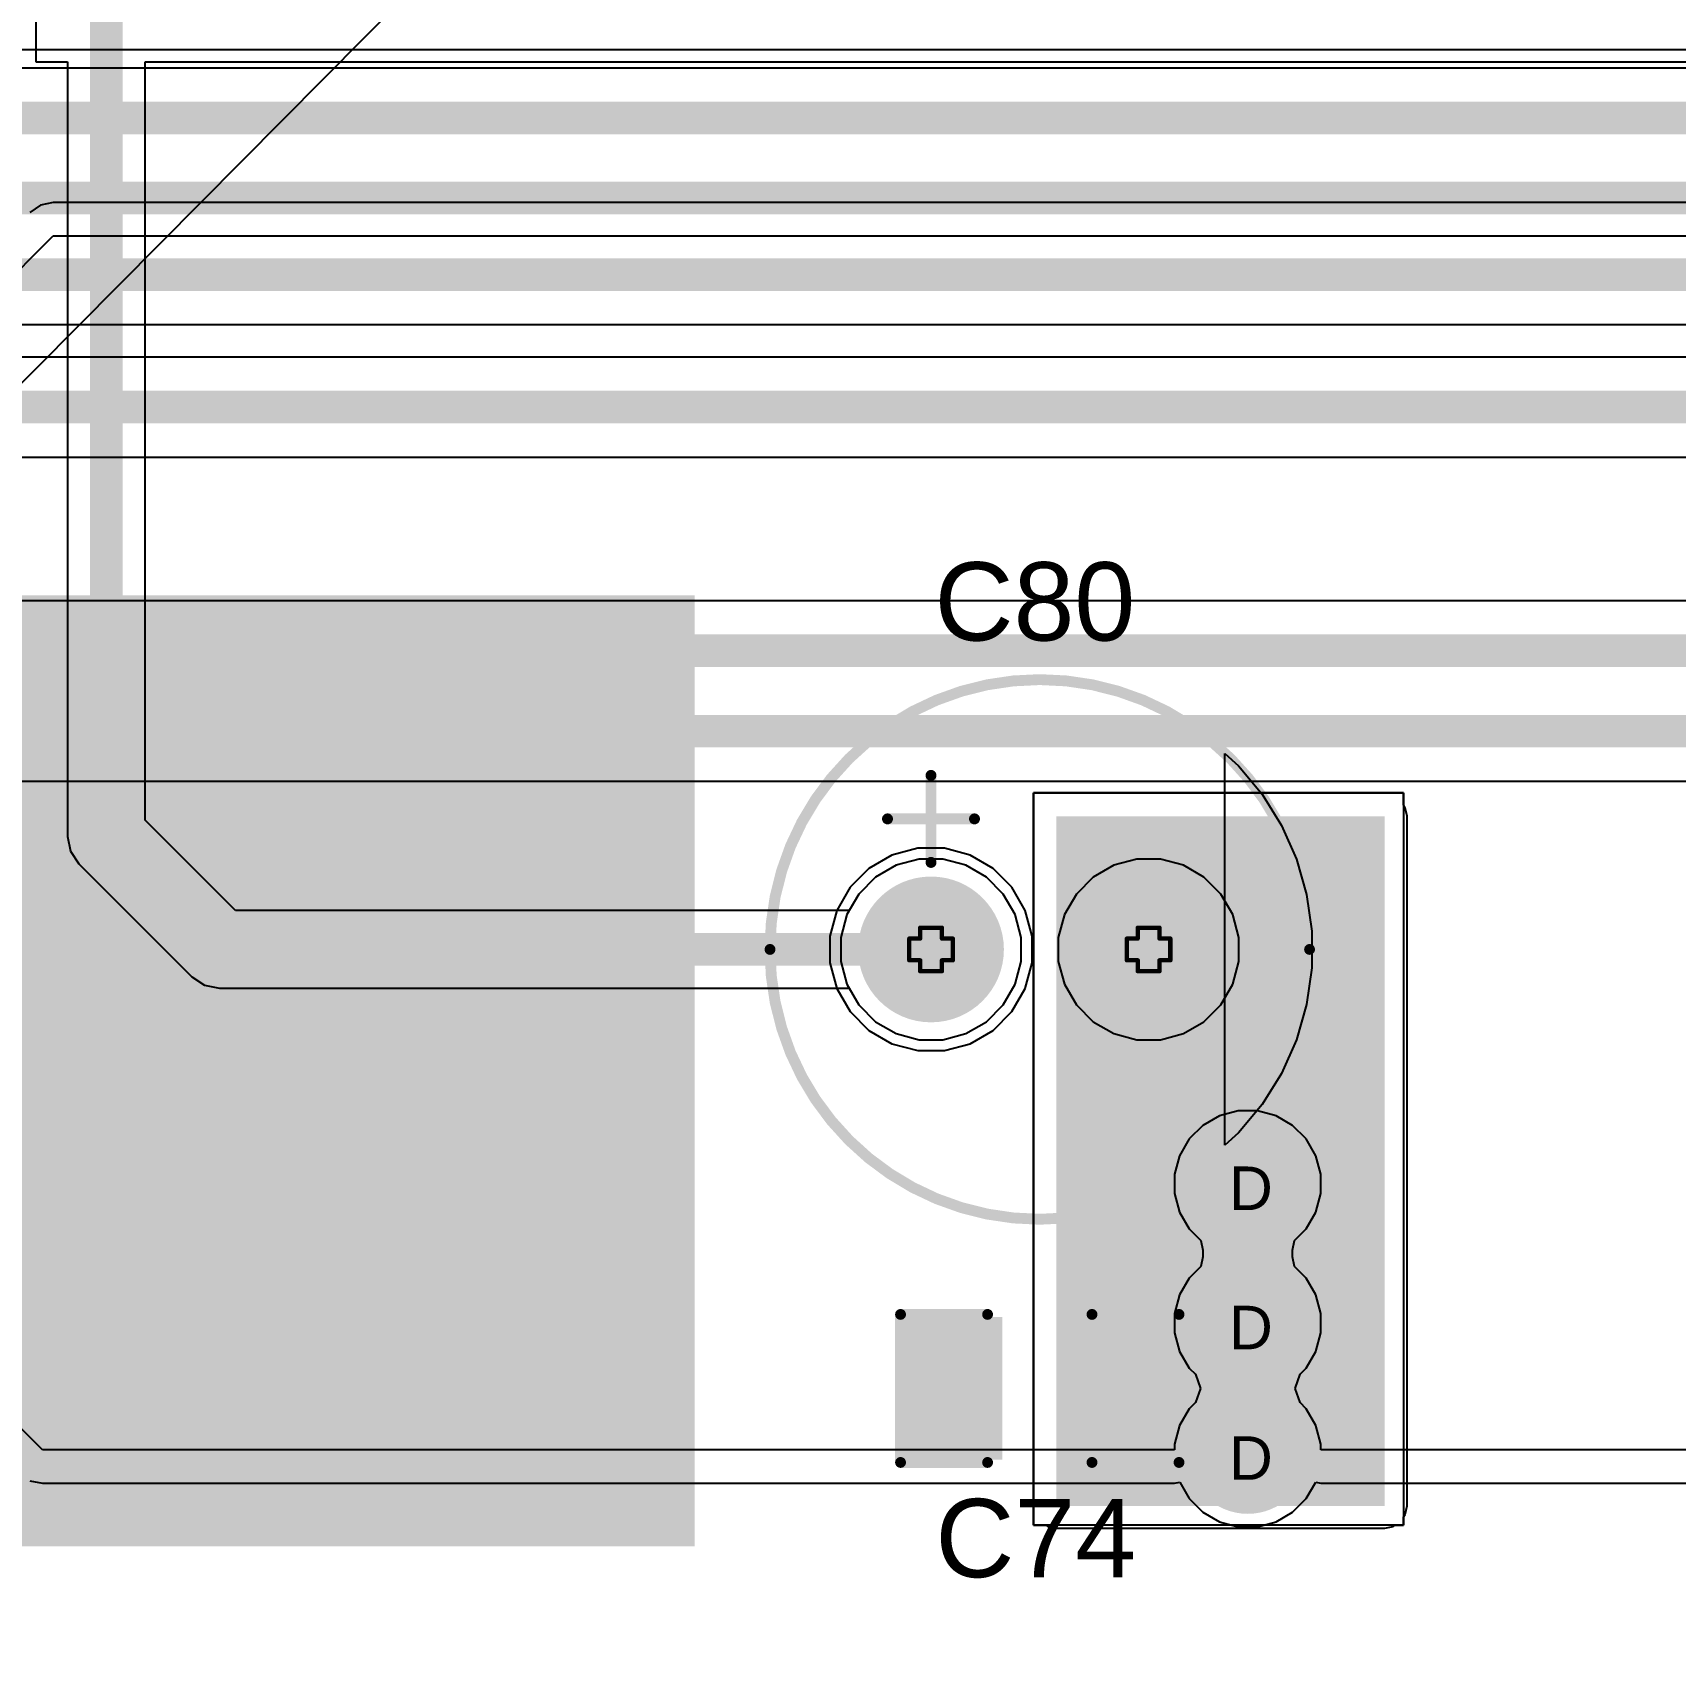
# Model space of a CAD drawing. Header units: inches. Extents: x 0 to 5379, y 0 to 5429.
# Drawn here: x 58.71 to 77.89, y 50.29 to 69.17 of the extents above; entities that cross this region are included whole.
import ezdxf

# ---------------------------------------------------------------- set-up
doc = ezdxf.new("R2010")
doc.units = ezdxf.units.IN
for name, color, linetype in [('Bottom Layer', 5, 'Continuous'), ('Bottom Solder', 6, 'Continuous'), ('Drill Drawing', 1, 'Continuous'), ('GND01', 16, 'Continuous'), ('GND02', 76, 'Continuous'), ('Multi-Layer', 9, 'Continuous'), ('Pad Holes', 156, 'Continuous'), ('PWR', 156, 'Continuous'), ('SIG 01', 90, 'Continuous'), ('Top Layer', 1, 'Continuous'), ('Top Overlay', 2, 'Continuous'), ('Top Paste', 8, 'Continuous'), ('Top Solder', 216, 'Continuous'), ('Via Holes', 16, 'Continuous')]:
    doc.layers.add(name, color=color, linetype=linetype)
doc.styles.add('Arial', font='', dxfattribs={"height": 0.2})
doc.styles.get('Arial').set_extended_font_data('Arial')

# ---------------------------------------------------------------- blocks, each defined once
blk = doc.blocks.new('H2PAK_2_764')
at = {"layer": 'Top Layer'}
for points in [[(-5.5, 0.828), (-5.5, 10.328), (5.5, 10.328), (5.5, 0.828)], [(-3.34, -3.578), (-1.74, -3.578), (-1.74, -7.578), (-3.34, -7.578)], [(1.74, -3.578), (3.34, -3.578), (3.34, -7.578), (1.74, -7.578)]]:
    blk.add_hatch(color=1, dxfattribs=at).paths.add_polyline_path(points)
at = {"layer": 'Top Paste'}
for points in [[(-5.5, 0.828), (-5.5, 10.328), (5.5, 10.328), (5.5, 0.828)], [(-3.34, -3.578), (-1.74, -3.578), (-1.74, -7.578), (-3.34, -7.578)], [(1.74, -3.578), (3.34, -3.578), (3.34, -7.578), (1.74, -7.578)]]:
    blk.add_hatch(color=8, dxfattribs=at).paths.add_polyline_path(points)
at = {"layer": 'Top Solder'}
for points in [[(-5.551, 0.778), (-5.551, 10.379), (5.551, 10.379), (5.551, 0.778)], [(-3.391, -3.528), (-1.689, -3.528), (-1.689, -7.629), (-3.391, -7.629)], [(1.689, -3.528), (3.391, -3.528), (3.391, -7.629), (1.689, -7.629)]]:
    blk.add_hatch(color=216, dxfattribs=at).paths.add_polyline_path(points)
at = {"layer": 'Top Overlay'}
for points in [[(5.2, -1.725, 0.127, 0.127, 0), (5.2, 0.578, 0.127, 0.127, 0)], [(-5.1, -1.725, 0.127, 0.127, 0), (-5.1, 0.478, 0.127, 0.127, 0)], [(5.2, -1.725, 0.127, 0.127, 0), (-5.1, -1.725, 0.127, 0.127, 0)], [(-3.1, -3.225, 0.127, 0.127, 0), (-3.1, -1.725, 0.127, 0.127, 0)], [(-3.07, -1.725, 0.127, 0.127, 0), (-3.1, -1.725, 0.127, 0.127, 0)], [(-1.927, -3.225, 0.127, 0.127, 0), (-1.927, -1.725, 0.127, 0.127, 0)], [(1.9, -3.225, 0.127, 0.127, 0), (1.9, -1.725, 0.127, 0.127, 0)], [(1.959, -1.725, 0.127, 0.127, 0), (1.9, -1.725, 0.127, 0.127, 0)], [(3.178, -3.225, 0.127, 0.127, 0), (3.178, -1.725, 0.127, 0.127, 0)], [(-1.927, -3.225, 0.127, 0.127, 0), (-3.1, -3.225, 0.127, 0.127, 0)], [(3.178, -3.225, 0.127, 0.127, 0), (1.9, -3.225, 0.127, 0.127, 0)], [(-3.556, -5.493, 0.127, 0.127, 0), (-3.683, -5.366, 0.127, 0.127, 0)], [(-3.683, -5.62, 0.127, 0.127, 0), (-3.683, -5.366, 0.127, 0.127, 0)], [(-3.683, -5.62, 0.127, 0.127, 0), (-3.556, -5.493, 0.127, 0.127, 0)]]:
    blk.add_lwpolyline(points, format="xyseb", dxfattribs=at)
for points in [[(5.168, 0.578, 0.0635, 0.0635, 1), (5.232, 0.578, 0.0635, 0.0635, 1)], [(-5.132, 0.478, 0.0635, 0.0635, 1), (-5.068, 0.478, 0.0635, 0.0635, 1)], [(-5.132, -1.725, 0.0635, 0.0635, 1), (-5.068, -1.725, 0.0635, 0.0635, 1)], [(-5.132, -1.725, 0.0635, 0.0635, 1), (-5.068, -1.725, 0.0635, 0.0635, 1)], [(-3.132, -1.725, 0.0635, 0.0635, 1), (-3.068, -1.725, 0.0635, 0.0635, 1)], [(-3.132, -1.725, 0.0635, 0.0635, 1), (-3.068, -1.725, 0.0635, 0.0635, 1)], [(-3.102, -1.725, 0.0635, 0.0635, 1), (-3.039, -1.725, 0.0635, 0.0635, 1)], [(-1.959, -1.725, 0.0635, 0.0635, 1), (-1.896, -1.725, 0.0635, 0.0635, 1)], [(1.868, -1.725, 0.0635, 0.0635, 1), (1.932, -1.725, 0.0635, 0.0635, 1)], [(1.868, -1.725, 0.0635, 0.0635, 1), (1.932, -1.725, 0.0635, 0.0635, 1)], [(1.927, -1.725, 0.0635, 0.0635, 1), (1.99, -1.725, 0.0635, 0.0635, 1)], [(3.146, -1.725, 0.0635, 0.0635, 1), (3.21, -1.725, 0.0635, 0.0635, 1)], [(5.168, -1.725, 0.0635, 0.0635, 1), (5.232, -1.725, 0.0635, 0.0635, 1)], [(5.168, -1.725, 0.0635, 0.0635, 1), (5.232, -1.725, 0.0635, 0.0635, 1)], [(-3.132, -3.225, 0.0635, 0.0635, 1), (-3.068, -3.225, 0.0635, 0.0635, 1)], [(-3.132, -3.225, 0.0635, 0.0635, 1), (-3.068, -3.225, 0.0635, 0.0635, 1)], [(-1.959, -3.225, 0.0635, 0.0635, 1), (-1.896, -3.225, 0.0635, 0.0635, 1)], [(-1.959, -3.225, 0.0635, 0.0635, 1), (-1.896, -3.225, 0.0635, 0.0635, 1)], [(1.868, -3.225, 0.0635, 0.0635, 1), (1.932, -3.225, 0.0635, 0.0635, 1)], [(1.868, -3.225, 0.0635, 0.0635, 1), (1.932, -3.225, 0.0635, 0.0635, 1)], [(3.146, -3.225, 0.0635, 0.0635, 1), (3.21, -3.225, 0.0635, 0.0635, 1)], [(3.146, -3.225, 0.0635, 0.0635, 1), (3.21, -3.225, 0.0635, 0.0635, 1)], [(-3.714, -5.366, 0.0635, 0.0635, 1), (-3.651, -5.366, 0.0635, 0.0635, 1)], [(-3.714, -5.366, 0.0635, 0.0635, 1), (-3.651, -5.366, 0.0635, 0.0635, 1)], [(-3.714, -5.62, 0.0635, 0.0635, 1), (-3.651, -5.62, 0.0635, 0.0635, 1)], [(-3.714, -5.62, 0.0635, 0.0635, 1), (-3.651, -5.62, 0.0635, 0.0635, 1)], [(-3.587, -5.493, 0.0635, 0.0635, 1), (-3.524, -5.493, 0.0635, 0.0635, 1)], [(-3.587, -5.493, 0.0635, 0.0635, 1), (-3.524, -5.493, 0.0635, 0.0635, 1)]]:
    blk.add_lwpolyline(points, format="xyseb", close=True, dxfattribs=at)
blk = doc.blocks.new('SPE1VM221E12OL_1043')
at = {"layer": 'Bottom Layer'}
h = blk.add_hatch(color=5, dxfattribs=at)
edge = h.paths.add_edge_path()
edge.add_arc((-1.27, 0), 0.8, 0, 360)
h = blk.add_hatch(color=5, dxfattribs=at)
edge = h.paths.add_edge_path()
edge.add_arc((1.27, 0), 0.8, 0, 360)
at = {"layer": 'Bottom Solder'}
h = blk.add_hatch(color=6, dxfattribs=at)
edge = h.paths.add_edge_path()
edge.add_arc((-1.27, 0), 0.851, 0, 360)
h = blk.add_hatch(color=6, dxfattribs=at)
edge = h.paths.add_edge_path()
edge.add_arc((1.27, 0), 0.851, 0, 360)
at = {"layer": 'GND01'}
h = blk.add_hatch(color=16, dxfattribs=at)
edge = h.paths.add_edge_path()
edge.add_arc((-1.27, 0), 0.8, 0, 360)
h = blk.add_hatch(color=16, dxfattribs=at)
edge = h.paths.add_edge_path()
edge.add_arc((1.27, 0), 0.8, 0, 360)
at = {"layer": 'GND02'}
h = blk.add_hatch(color=76, dxfattribs=at)
edge = h.paths.add_edge_path()
edge.add_arc((-1.27, 0), 0.8, 0, 360)
h = blk.add_hatch(color=76, dxfattribs=at)
edge = h.paths.add_edge_path()
edge.add_arc((1.27, 0), 0.8, 0, 360)
at = {"layer": 'Multi-Layer'}
h = blk.add_hatch(color=9, dxfattribs=at)
edge = h.paths.add_edge_path()
edge.add_arc((-1.27, 0), 0.8, 0, 360)
h = blk.add_hatch(color=9, dxfattribs=at)
edge = h.paths.add_edge_path()
edge.add_arc((1.27, 0), 0.8, 0, 360)
at = {"layer": 'Pad Holes'}
h = blk.add_hatch(color=7, dxfattribs=at)
edge = h.paths.add_edge_path()
edge.add_arc((-1.27, 0), 0.5, 0, 360)
h = blk.add_hatch(color=7, dxfattribs=at)
edge = h.paths.add_edge_path()
edge.add_arc((1.27, 0), 0.5, 0, 360)
at = {"layer": 'PWR'}
h = blk.add_hatch(color=156, dxfattribs=at)
edge = h.paths.add_edge_path()
edge.add_arc((-1.27, 0), 0.8, 0, 360)
h = blk.add_hatch(color=156, dxfattribs=at)
edge = h.paths.add_edge_path()
edge.add_arc((1.27, 0), 0.8, 0, 360)
at = {"layer": 'SIG 01'}
h = blk.add_hatch(color=90, dxfattribs=at)
edge = h.paths.add_edge_path()
edge.add_arc((-1.27, 0), 0.8, 0, 360)
h = blk.add_hatch(color=90, dxfattribs=at)
edge = h.paths.add_edge_path()
edge.add_arc((1.27, 0), 0.8, 0, 360)
at = {"layer": 'Top Layer'}
h = blk.add_hatch(color=1, dxfattribs=at)
edge = h.paths.add_edge_path()
edge.add_arc((-1.27, 0), 0.8, 0, 360)
h = blk.add_hatch(color=1, dxfattribs=at)
edge = h.paths.add_edge_path()
edge.add_arc((1.27, 0), 0.8, 0, 360)
at = {"layer": 'Top Solder'}
h = blk.add_hatch(color=216, dxfattribs=at)
edge = h.paths.add_edge_path()
edge.add_arc((-1.27, 0), 0.851, 0, 360)
h = blk.add_hatch(color=216, dxfattribs=at)
edge = h.paths.add_edge_path()
edge.add_arc((1.27, 0), 0.851, 0, 360)
at = {"layer": 'Top Overlay'}
for p, q in [((2.159, -2.286), (2.159, 2.286)), ((2.159, 2.286), (2.319, 2.142)), ((2.319, 2.142), (2.595, 1.812)), ((2.595, 1.812), (2.822, 1.447)), ((2.822, 1.447), (2.997, 1.054)), ((2.997, 1.054), (3.115, 0.641)), ((3.115, 0.641), (3.175, 0.215)), ((3.175, 0.215), (3.175, -0.215)), ((3.175, -0.215), (3.115, -0.641)), ((3.115, -0.641), (2.997, -1.054)), ((2.997, -1.054), (2.822, -1.447)), ((2.822, -1.447), (2.595, -1.812)), ((2.595, -1.812), (2.319, -2.142)), ((2.319, -2.142), (2.159, -2.286)), ((2.159, -2.286), (2.159, -2.286))]:
    blk.add_line(p, q, dxfattribs=at)
for points in [[(3.15, 0, 0.127, 0.127, 1), (-3.15, 0, 0.127, 0.127, 1)], [(-1.302, 2.032, 0.0635, 0.0635, 1), (-1.238, 2.032, 0.0635, 0.0635, 1)], [(-1.81, 1.524, 0.0635, 0.0635, 1), (-1.746, 1.524, 0.0635, 0.0635, 1)], [(-0.794, 1.524, 0.0635, 0.0635, 1), (-0.73, 1.524, 0.0635, 0.0635, 1)], [(-1.302, 1.016, 0.0635, 0.0635, 1), (-1.238, 1.016, 0.0635, 0.0635, 1)], [(-3.181, 0, 0.0635, 0.0635, 1), (-3.118, 0, 0.0635, 0.0635, 1)], [(3.118, 0, 0.0635, 0.0635, 1), (3.181, 0, 0.0635, 0.0635, 1)]]:
    blk.add_lwpolyline(points, format="xyseb", close=True, dxfattribs=at)
for points in [[(-1.27, 1.016, 0.127, 0.127, 0), (-1.27, 2.032, 0.127, 0.127, 0)], [(-1.778, 1.524, 0.127, 0.127, 0), (-0.762, 1.524, 0.127, 0.127, 0)]]:
    blk.add_lwpolyline(points, format="xyseb", dxfattribs=at)
blk = doc.blocks.new('C___0805_1045')
at = {"layer": 'Top Layer'}
for points in [[(-1.524, 0.762), (-0.508, 0.762), (-0.508, -0.762), (-1.524, -0.762)], [(0.508, 0.762), (1.524, 0.762), (1.524, -0.762), (0.508, -0.762)]]:
    blk.add_hatch(color=1, dxfattribs=at).paths.add_polyline_path(points)
at = {"layer": 'Top Paste'}
for points in [[(-1.524, 0.762), (-0.508, 0.762), (-0.508, -0.762), (-1.524, -0.762)], [(0.508, 0.762), (1.524, 0.762), (1.524, -0.762), (0.508, -0.762)]]:
    blk.add_hatch(color=8, dxfattribs=at).paths.add_polyline_path(points)
at = {"layer": 'Top Solder'}
for points in [[(-1.594, 0.832), (-0.438, 0.832), (-0.438, -0.832), (-1.594, -0.832)], [(0.438, 0.832), (1.594, 0.832), (1.594, -0.832), (0.438, -0.832)]]:
    blk.add_hatch(color=216, dxfattribs=at).paths.add_polyline_path(points)
at = {"layer": 'Top Overlay'}
for points in [[(-1.626, 0.864, 0.127, 0.127, 0), (-1.626, -0.864, 0.127, 0.127, 0)], [(-0.61, 0.864, 0.127, 0.127, 0), (-1.626, 0.864, 0.127, 0.127, 0)], [(1.626, 0.864, 0.127, 0.127, 0), (0.61, 0.864, 0.127, 0.127, 0)], [(1.626, 0.864, 0.127, 0.127, 0), (1.626, -0.864, 0.127, 0.127, 0)], [(-0.61, -0.864, 0.127, 0.127, 0), (-1.626, -0.864, 0.127, 0.127, 0)], [(1.626, -0.864, 0.127, 0.127, 0), (0.61, -0.864, 0.127, 0.127, 0)]]:
    blk.add_lwpolyline(points, format="xyseb", dxfattribs=at)
for points in [[(-1.657, 0.864, 0.0635, 0.0635, 1), (-1.594, 0.864, 0.0635, 0.0635, 1)], [(-1.657, 0.864, 0.0635, 0.0635, 1), (-1.594, 0.864, 0.0635, 0.0635, 1)], [(-0.641, 0.864, 0.0635, 0.0635, 1), (-0.578, 0.864, 0.0635, 0.0635, 1)], [(0.578, 0.864, 0.0635, 0.0635, 1), (0.641, 0.864, 0.0635, 0.0635, 1)], [(1.594, 0.864, 0.0635, 0.0635, 1), (1.657, 0.864, 0.0635, 0.0635, 1)], [(1.594, 0.864, 0.0635, 0.0635, 1), (1.657, 0.864, 0.0635, 0.0635, 1)], [(-1.657, -0.864, 0.0635, 0.0635, 1), (-1.594, -0.864, 0.0635, 0.0635, 1)], [(-1.657, -0.864, 0.0635, 0.0635, 1), (-1.594, -0.864, 0.0635, 0.0635, 1)], [(-0.641, -0.864, 0.0635, 0.0635, 1), (-0.578, -0.864, 0.0635, 0.0635, 1)], [(0.578, -0.864, 0.0635, 0.0635, 1), (0.641, -0.864, 0.0635, 0.0635, 1)], [(1.594, -0.864, 0.0635, 0.0635, 1), (1.657, -0.864, 0.0635, 0.0635, 1)], [(1.594, -0.864, 0.0635, 0.0635, 1), (1.657, -0.864, 0.0635, 0.0635, 1)]]:
    blk.add_lwpolyline(points, format="xyseb", close=True, dxfattribs=at)

msp = doc.modelspace()

# ---------------------------------------------------------------- hatches: boundary and pattern name
at = {"layer": 'Bottom Layer'}
h = msp.add_hatch(color=5, dxfattribs=at)
edge = h.paths.add_edge_path()
edge.add_arc((72.898, 55.735), 0.6, 0, 360)
h = msp.add_hatch(color=5, dxfattribs=at)
edge = h.paths.add_edge_path()
edge.add_arc((72.898, 54.109), 0.6, 0, 360)
h = msp.add_hatch(color=5, dxfattribs=at)
edge = h.paths.add_edge_path()
edge.add_arc((72.898, 52.585), 0.6, 0, 360)
at = {"layer": 'Bottom Solder'}
h = msp.add_hatch(color=6, dxfattribs=at)
edge = h.paths.add_edge_path()
edge.add_arc((72.898, 55.735), 0.702, 0, 360)
h = msp.add_hatch(color=6, dxfattribs=at)
edge = h.paths.add_edge_path()
edge.add_arc((72.898, 54.109), 0.702, 0, 360)
h = msp.add_hatch(color=6, dxfattribs=at)
edge = h.paths.add_edge_path()
edge.add_arc((72.898, 52.585), 0.702, 0, 360)
at = {"layer": 'GND01'}
h = msp.add_hatch(color=16, dxfattribs=at)
edge = h.paths.add_edge_path()
edge.add_arc((72.898, 55.735), 0.6, 0, 360)
h = msp.add_hatch(color=16, dxfattribs=at)
edge = h.paths.add_edge_path()
edge.add_arc((72.898, 54.109), 0.6, 0, 360)
h = msp.add_hatch(color=16, dxfattribs=at)
edge = h.paths.add_edge_path()
edge.add_arc((72.898, 52.585), 0.6, 0, 360)
at = {"layer": 'GND02'}
h = msp.add_hatch(color=76, dxfattribs=at)
edge = h.paths.add_edge_path()
edge.add_arc((72.898, 55.735), 0.6, 0, 360)
h = msp.add_hatch(color=76, dxfattribs=at)
edge = h.paths.add_edge_path()
edge.add_arc((72.898, 54.109), 0.6, 0, 360)
h = msp.add_hatch(color=76, dxfattribs=at)
edge = h.paths.add_edge_path()
edge.add_arc((72.898, 52.585), 0.6, 0, 360)
at = {"layer": 'PWR'}
h = msp.add_hatch(color=156, dxfattribs=at)
edge = h.paths.add_edge_path()
edge.add_arc((72.898, 55.735), 0.6, 0, 360)
h = msp.add_hatch(color=156, dxfattribs=at)
edge = h.paths.add_edge_path()
edge.add_arc((72.898, 54.109), 0.6, 0, 360)
h = msp.add_hatch(color=156, dxfattribs=at)
edge = h.paths.add_edge_path()
edge.add_arc((72.898, 52.585), 0.6, 0, 360)
at = {"layer": 'SIG 01'}
h = msp.add_hatch(color=90, dxfattribs=at)
edge = h.paths.add_edge_path()
edge.add_arc((72.898, 55.735), 0.6, 0, 360)
h = msp.add_hatch(color=90, dxfattribs=at)
edge = h.paths.add_edge_path()
edge.add_arc((72.898, 54.109), 0.6, 0, 360)
h = msp.add_hatch(color=90, dxfattribs=at)
edge = h.paths.add_edge_path()
edge.add_arc((72.898, 52.585), 0.6, 0, 360)
at = {"layer": 'Top Layer'}
msp.add_hatch(color=1, dxfattribs=at).paths.add_polyline_path([(70.663, 51.976), (74.498, 51.976), (74.498, 60.027), (70.663, 60.027)])
h = msp.add_hatch(color=1, dxfattribs=at)
edge = h.paths.add_edge_path()
edge.add_arc((72.898, 55.735), 0.6, 0, 360)
h = msp.add_hatch(color=1, dxfattribs=at)
edge = h.paths.add_edge_path()
edge.add_arc((72.898, 54.109), 0.6, 0, 360)
h = msp.add_hatch(color=1, dxfattribs=at)
edge = h.paths.add_edge_path()
edge.add_arc((72.898, 52.585), 0.6, 0, 360)
at = {"layer": 'Top Solder'}
h = msp.add_hatch(color=216, dxfattribs=at)
edge = h.paths.add_edge_path()
edge.add_arc((72.898, 55.735), 0.702, 0, 360)
h = msp.add_hatch(color=216, dxfattribs=at)
edge = h.paths.add_edge_path()
edge.add_arc((72.898, 54.109), 0.702, 0, 360)
h = msp.add_hatch(color=216, dxfattribs=at)
edge = h.paths.add_edge_path()
edge.add_arc((72.898, 52.585), 0.702, 0, 360)
at = {"layer": 'Via Holes'}
h = msp.add_hatch(color=7, dxfattribs=at)
edge = h.paths.add_edge_path()
edge.add_arc((72.898, 55.735), 0.35, 0, 360)
h = msp.add_hatch(color=7, dxfattribs=at)
edge = h.paths.add_edge_path()
edge.add_arc((72.898, 54.109), 0.35, 0, 360)
h = msp.add_hatch(color=7, dxfattribs=at)
edge = h.paths.add_edge_path()
edge.add_arc((72.898, 52.585), 0.35, 0, 360)

# ---------------------------------------------------------------- linework, layer by layer
at = {"layer": 'Bottom Layer'}
for p, q in [((68.793, 59.454), (68.553, 59.315)), ((69.061, 59.526), (68.793, 59.454)), ((69.339, 59.526), (69.061, 59.526)), ((69.607, 59.454), (69.339, 59.526)), ((69.847, 59.315), (69.607, 59.454)), ((68.553, 59.315), (68.357, 59.119)), ((70.044, 59.119), (69.847, 59.315)), ((68.357, 59.119), (68.218, 58.878)), ((70.182, 58.878), (70.044, 59.119)), ((68.218, 58.878), (68.146, 58.61)), ((70.254, 58.61), (70.182, 58.878)), ((68.146, 58.61), (68.146, 58.333)), ((70.254, 58.333), (70.254, 58.61)), ((68.146, 58.333), (68.218, 58.065)), ((70.182, 58.065), (70.254, 58.333)), ((68.218, 58.065), (68.357, 57.824)), ((70.044, 57.824), (70.182, 58.065)), ((68.357, 57.824), (68.553, 57.628)), ((69.847, 57.628), (70.044, 57.824)), ((68.553, 57.628), (68.793, 57.489)), ((69.607, 57.489), (69.847, 57.628)), ((68.793, 57.489), (69.061, 57.418)), ((69.061, 57.418), (69.339, 57.418)), ((69.339, 57.418), (69.607, 57.489))]:
    msp.add_line(p, q, dxfattribs=at)
at = {"layer": 'Bottom Solder'}
msp.add_line((6.245, 12.319), (5379.208, 5429.208), dxfattribs=at)
at = {"layer": 'Drill Drawing'}
for points in [[(69.073, 58.599, 0.0508, 0.0508, 0), (69.073, 58.726, 0.0508, 0.0508, 0)], [(69.073, 58.726, 0.0508, 0.0508, 0), (69.327, 58.726, 0.0508, 0.0508, 0)], [(69.327, 58.599, 0.0508, 0.0508, 0), (69.327, 58.726, 0.0508, 0.0508, 0)], [(71.613, 58.599, 0.0508, 0.0508, 0), (71.613, 58.726, 0.0508, 0.0508, 0)], [(71.613, 58.726, 0.0508, 0.0508, 0), (71.867, 58.726, 0.0508, 0.0508, 0)], [(71.867, 58.599, 0.0508, 0.0508, 0), (71.867, 58.726, 0.0508, 0.0508, 0)], [(68.946, 58.345, 0.0508, 0.0508, 0), (68.946, 58.599, 0.0508, 0.0508, 0)], [(68.946, 58.599, 0.0508, 0.0508, 0), (69.073, 58.599, 0.0508, 0.0508, 0)], [(69.327, 58.599, 0.0508, 0.0508, 0), (69.454, 58.599, 0.0508, 0.0508, 0)], [(69.454, 58.345, 0.0508, 0.0508, 0), (69.454, 58.599, 0.0508, 0.0508, 0)], [(71.486, 58.345, 0.0508, 0.0508, 0), (71.486, 58.599, 0.0508, 0.0508, 0)], [(71.486, 58.599, 0.0508, 0.0508, 0), (71.613, 58.599, 0.0508, 0.0508, 0)], [(71.867, 58.599, 0.0508, 0.0508, 0), (71.994, 58.599, 0.0508, 0.0508, 0)], [(71.994, 58.345, 0.0508, 0.0508, 0), (71.994, 58.599, 0.0508, 0.0508, 0)], [(68.946, 58.345, 0.0508, 0.0508, 0), (69.073, 58.345, 0.0508, 0.0508, 0)], [(69.073, 58.218, 0.0508, 0.0508, 0), (69.073, 58.345, 0.0508, 0.0508, 0)], [(69.327, 58.345, 0.0508, 0.0508, 0), (69.454, 58.345, 0.0508, 0.0508, 0)], [(69.327, 58.218, 0.0508, 0.0508, 0), (69.327, 58.345, 0.0508, 0.0508, 0)], [(71.486, 58.345, 0.0508, 0.0508, 0), (71.613, 58.345, 0.0508, 0.0508, 0)], [(71.613, 58.218, 0.0508, 0.0508, 0), (71.613, 58.345, 0.0508, 0.0508, 0)], [(71.867, 58.345, 0.0508, 0.0508, 0), (71.994, 58.345, 0.0508, 0.0508, 0)], [(71.867, 58.218, 0.0508, 0.0508, 0), (71.867, 58.345, 0.0508, 0.0508, 0)], [(69.073, 58.218, 0.0508, 0.0508, 0), (69.327, 58.218, 0.0508, 0.0508, 0)], [(71.613, 58.218, 0.0508, 0.0508, 0), (71.867, 58.218, 0.0508, 0.0508, 0)]]:
    msp.add_lwpolyline(points, format="xyseb", dxfattribs=at)
for points in [[(69.061, 58.726, 0.0254, 0.0254, 1), (69.086, 58.726, 0.0254, 0.0254, 1)], [(69.061, 58.726, 0.0254, 0.0254, 1), (69.086, 58.726, 0.0254, 0.0254, 1)], [(69.315, 58.726, 0.0254, 0.0254, 1), (69.34, 58.726, 0.0254, 0.0254, 1)], [(69.315, 58.726, 0.0254, 0.0254, 1), (69.34, 58.726, 0.0254, 0.0254, 1)], [(71.601, 58.726, 0.0254, 0.0254, 1), (71.626, 58.726, 0.0254, 0.0254, 1)], [(71.601, 58.726, 0.0254, 0.0254, 1), (71.626, 58.726, 0.0254, 0.0254, 1)], [(71.855, 58.726, 0.0254, 0.0254, 1), (71.88, 58.726, 0.0254, 0.0254, 1)], [(71.855, 58.726, 0.0254, 0.0254, 1), (71.88, 58.726, 0.0254, 0.0254, 1)], [(68.934, 58.599, 0.0254, 0.0254, 1), (68.959, 58.599, 0.0254, 0.0254, 1)], [(68.934, 58.599, 0.0254, 0.0254, 1), (68.959, 58.599, 0.0254, 0.0254, 1)], [(69.061, 58.599, 0.0254, 0.0254, 1), (69.086, 58.599, 0.0254, 0.0254, 1)], [(69.061, 58.599, 0.0254, 0.0254, 1), (69.086, 58.599, 0.0254, 0.0254, 1)], [(69.315, 58.599, 0.0254, 0.0254, 1), (69.34, 58.599, 0.0254, 0.0254, 1)], [(69.315, 58.599, 0.0254, 0.0254, 1), (69.34, 58.599, 0.0254, 0.0254, 1)], [(69.442, 58.599, 0.0254, 0.0254, 1), (69.467, 58.599, 0.0254, 0.0254, 1)], [(69.442, 58.599, 0.0254, 0.0254, 1), (69.467, 58.599, 0.0254, 0.0254, 1)], [(71.474, 58.599, 0.0254, 0.0254, 1), (71.499, 58.599, 0.0254, 0.0254, 1)], [(71.474, 58.599, 0.0254, 0.0254, 1), (71.499, 58.599, 0.0254, 0.0254, 1)], [(71.601, 58.599, 0.0254, 0.0254, 1), (71.626, 58.599, 0.0254, 0.0254, 1)], [(71.601, 58.599, 0.0254, 0.0254, 1), (71.626, 58.599, 0.0254, 0.0254, 1)], [(71.855, 58.599, 0.0254, 0.0254, 1), (71.88, 58.599, 0.0254, 0.0254, 1)], [(71.855, 58.599, 0.0254, 0.0254, 1), (71.88, 58.599, 0.0254, 0.0254, 1)], [(71.982, 58.599, 0.0254, 0.0254, 1), (72.007, 58.599, 0.0254, 0.0254, 1)], [(71.982, 58.599, 0.0254, 0.0254, 1), (72.007, 58.599, 0.0254, 0.0254, 1)], [(68.934, 58.345, 0.0254, 0.0254, 1), (68.959, 58.345, 0.0254, 0.0254, 1)], [(68.934, 58.345, 0.0254, 0.0254, 1), (68.959, 58.345, 0.0254, 0.0254, 1)], [(69.061, 58.345, 0.0254, 0.0254, 1), (69.086, 58.345, 0.0254, 0.0254, 1)], [(69.061, 58.345, 0.0254, 0.0254, 1), (69.086, 58.345, 0.0254, 0.0254, 1)], [(69.315, 58.345, 0.0254, 0.0254, 1), (69.34, 58.345, 0.0254, 0.0254, 1)], [(69.315, 58.345, 0.0254, 0.0254, 1), (69.34, 58.345, 0.0254, 0.0254, 1)], [(69.442, 58.345, 0.0254, 0.0254, 1), (69.467, 58.345, 0.0254, 0.0254, 1)], [(69.442, 58.345, 0.0254, 0.0254, 1), (69.467, 58.345, 0.0254, 0.0254, 1)], [(71.474, 58.345, 0.0254, 0.0254, 1), (71.499, 58.345, 0.0254, 0.0254, 1)], [(71.474, 58.345, 0.0254, 0.0254, 1), (71.499, 58.345, 0.0254, 0.0254, 1)], [(71.601, 58.345, 0.0254, 0.0254, 1), (71.626, 58.345, 0.0254, 0.0254, 1)], [(71.601, 58.345, 0.0254, 0.0254, 1), (71.626, 58.345, 0.0254, 0.0254, 1)], [(71.855, 58.345, 0.0254, 0.0254, 1), (71.88, 58.345, 0.0254, 0.0254, 1)], [(71.855, 58.345, 0.0254, 0.0254, 1), (71.88, 58.345, 0.0254, 0.0254, 1)], [(71.982, 58.345, 0.0254, 0.0254, 1), (72.007, 58.345, 0.0254, 0.0254, 1)], [(71.982, 58.345, 0.0254, 0.0254, 1), (72.007, 58.345, 0.0254, 0.0254, 1)], [(69.061, 58.218, 0.0254, 0.0254, 1), (69.086, 58.218, 0.0254, 0.0254, 1)], [(69.061, 58.218, 0.0254, 0.0254, 1), (69.086, 58.218, 0.0254, 0.0254, 1)], [(69.315, 58.218, 0.0254, 0.0254, 1), (69.34, 58.218, 0.0254, 0.0254, 1)], [(69.315, 58.218, 0.0254, 0.0254, 1), (69.34, 58.218, 0.0254, 0.0254, 1)], [(71.601, 58.218, 0.0254, 0.0254, 1), (71.626, 58.218, 0.0254, 0.0254, 1)], [(71.601, 58.218, 0.0254, 0.0254, 1), (71.626, 58.218, 0.0254, 0.0254, 1)], [(71.855, 58.218, 0.0254, 0.0254, 1), (71.88, 58.218, 0.0254, 0.0254, 1)], [(71.855, 58.218, 0.0254, 0.0254, 1), (71.88, 58.218, 0.0254, 0.0254, 1)]]:
    msp.add_lwpolyline(points, format="xyseb", close=True, dxfattribs=at)
at = {"layer": 'GND01'}
for p, q in [((68.793, 59.454), (68.553, 59.315)), ((69.061, 59.526), (68.793, 59.454)), ((69.339, 59.526), (69.061, 59.526)), ((69.607, 59.454), (69.339, 59.526)), ((69.847, 59.315), (69.607, 59.454)), ((68.553, 59.315), (68.357, 59.119)), ((70.044, 59.119), (69.847, 59.315)), ((68.357, 59.119), (68.218, 58.878)), ((70.182, 58.878), (70.044, 59.119)), ((68.218, 58.878), (68.146, 58.61)), ((70.254, 58.61), (70.182, 58.878)), ((68.146, 58.61), (68.146, 58.333)), ((70.254, 58.333), (70.254, 58.61)), ((68.146, 58.333), (68.218, 58.065)), ((70.182, 58.065), (70.254, 58.333)), ((68.218, 58.065), (68.357, 57.824)), ((70.044, 57.824), (70.182, 58.065)), ((68.357, 57.824), (68.553, 57.628)), ((69.847, 57.628), (70.044, 57.824)), ((68.553, 57.628), (68.793, 57.489)), ((69.607, 57.489), (69.847, 57.628)), ((68.793, 57.489), (69.061, 57.418)), ((69.061, 57.418), (69.339, 57.418)), ((69.339, 57.418), (69.607, 57.489))]:
    msp.add_line(p, q, dxfattribs=at)
at = {"layer": 'GND02'}
for p, q in [((68.793, 59.454), (68.553, 59.315)), ((69.061, 59.526), (68.793, 59.454)), ((69.339, 59.526), (69.061, 59.526)), ((69.607, 59.454), (69.339, 59.526)), ((69.847, 59.315), (69.607, 59.454)), ((68.553, 59.315), (68.357, 59.119)), ((70.044, 59.119), (69.847, 59.315)), ((68.357, 59.119), (68.218, 58.878)), ((70.182, 58.878), (70.044, 59.119)), ((68.218, 58.878), (68.146, 58.61)), ((70.254, 58.61), (70.182, 58.878)), ((68.146, 58.61), (68.146, 58.333)), ((70.254, 58.333), (70.254, 58.61)), ((68.146, 58.333), (68.218, 58.065)), ((70.182, 58.065), (70.254, 58.333)), ((68.218, 58.065), (68.357, 57.824)), ((70.044, 57.824), (70.182, 58.065)), ((68.357, 57.824), (68.553, 57.628)), ((69.847, 57.628), (70.044, 57.824)), ((68.553, 57.628), (68.793, 57.489)), ((69.607, 57.489), (69.847, 57.628)), ((68.793, 57.489), (69.061, 57.418)), ((69.061, 57.418), (69.339, 57.418)), ((69.339, 57.418), (69.607, 57.489))]:
    msp.add_line(p, q, dxfattribs=at)
at = {"layer": 'PWR'}
for p, q in [((58.75, 74.421), (58.75, 68.834)), ((58.75, 68.834), (59.118, 68.834)), ((59.118, 68.834), (59.118, 59.792)), ((60.025, 59.98), (60.025, 68.834)), ((60.025, 68.834), (124.689, 68.834)), ((61.08, 58.925), (60.025, 59.98)), ((59.118, 59.792), (59.153, 59.619)), ((59.153, 59.619), (59.251, 59.471)), ((59.251, 59.471), (60.572, 58.151)), ((68.793, 59.454), (68.553, 59.315)), ((69.061, 59.526), (68.793, 59.454)), ((69.339, 59.526), (69.061, 59.526)), ((69.607, 59.454), (69.339, 59.526)), ((69.847, 59.315), (69.607, 59.454)), ((71.333, 59.454), (71.093, 59.315)), ((71.601, 59.526), (71.333, 59.454)), ((71.879, 59.526), (71.601, 59.526)), ((72.147, 59.454), (71.879, 59.526)), ((72.387, 59.315), (72.147, 59.454)), ((68.553, 59.315), (68.357, 59.119)), ((70.044, 59.119), (69.847, 59.315)), ((71.093, 59.315), (70.897, 59.119)), ((72.584, 59.119), (72.387, 59.315)), ((68.357, 59.119), (68.245, 58.925)), ((70.182, 58.878), (70.044, 59.119)), ((70.897, 59.119), (70.758, 58.878)), ((72.722, 58.878), (72.584, 59.119)), ((68.245, 58.925), (61.08, 58.925)), ((70.254, 58.61), (70.182, 58.878)), ((70.758, 58.878), (70.686, 58.61)), ((72.794, 58.61), (72.722, 58.878)), ((70.254, 58.333), (70.254, 58.61)), ((70.686, 58.61), (70.686, 58.333)), ((72.794, 58.333), (72.794, 58.61)), ((70.182, 58.065), (70.254, 58.333)), ((70.686, 58.333), (70.758, 58.065)), ((72.722, 58.065), (72.794, 58.333)), ((60.572, 58.151), (60.572, 58.151)), ((60.572, 58.151), (60.719, 58.053)), ((60.719, 58.053), (60.892, 58.018)), ((60.892, 58.018), (68.245, 58.018)), ((68.245, 58.018), (68.357, 57.824)), ((70.044, 57.824), (70.182, 58.065)), ((70.758, 58.065), (70.897, 57.824)), ((72.584, 57.824), (72.722, 58.065)), ((68.357, 57.824), (68.553, 57.628)), ((69.847, 57.628), (70.044, 57.824)), ((70.897, 57.824), (71.093, 57.628)), ((72.387, 57.628), (72.584, 57.824)), ((68.553, 57.628), (68.793, 57.489)), ((69.607, 57.489), (69.847, 57.628)), ((71.093, 57.628), (71.333, 57.489)), ((72.147, 57.489), (72.387, 57.628)), ((68.793, 57.489), (69.061, 57.418)), ((69.061, 57.418), (69.339, 57.418)), ((69.339, 57.418), (69.607, 57.489)), ((71.333, 57.489), (71.601, 57.418)), ((71.601, 57.418), (71.879, 57.418)), ((71.879, 57.418), (72.147, 57.489)), ((58.826, 52.629), (54.598, 56.857)), ((72.786, 56.589), (72.568, 56.531)), ((73.01, 56.589), (72.786, 56.589)), ((73.228, 56.531), (73.01, 56.589)), ((72.374, 56.418), (72.215, 56.259)), ((72.568, 56.531), (72.374, 56.418)), ((73.422, 56.418), (73.228, 56.531)), ((73.581, 56.259), (73.422, 56.418)), ((72.215, 56.259), (72.102, 56.064)), ((73.694, 56.064), (73.581, 56.259)), ((72.102, 56.064), (72.044, 55.847)), ((73.752, 55.847), (73.694, 56.064)), ((72.044, 55.847), (72.044, 55.622)), ((73.752, 55.622), (73.752, 55.847)), ((72.044, 55.622), (72.102, 55.405)), ((73.694, 55.405), (73.752, 55.622)), ((72.102, 55.405), (72.215, 55.21)), ((73.581, 55.21), (73.694, 55.405)), ((72.215, 55.21), (72.352, 55.073)), ((72.352, 55.073), (72.374, 54.962)), ((73.422, 54.962), (73.444, 55.073)), ((73.444, 55.073), (73.581, 55.21)), ((72.374, 54.882), (72.352, 54.771)), ((72.374, 54.962), (72.374, 54.882)), ((73.422, 54.882), (73.422, 54.962)), ((73.444, 54.771), (73.422, 54.882)), ((72.352, 54.771), (72.215, 54.634)), ((73.581, 54.634), (73.444, 54.771)), ((72.215, 54.634), (72.102, 54.439)), ((73.694, 54.439), (73.581, 54.634)), ((72.102, 54.439), (72.044, 54.222)), ((73.752, 54.222), (73.694, 54.439)), ((72.044, 54.222), (72.044, 53.997)), ((73.752, 53.997), (73.752, 54.222)), ((72.044, 53.997), (72.102, 53.78)), ((73.694, 53.78), (73.752, 53.997)), ((72.102, 53.78), (72.215, 53.585)), ((73.581, 53.585), (73.694, 53.78)), ((72.215, 53.585), (72.287, 53.512)), ((72.287, 53.512), (72.346, 53.347)), ((73.45, 53.347), (73.509, 53.512)), ((73.509, 53.512), (73.581, 53.585)), ((72.346, 53.347), (72.287, 53.182)), ((73.509, 53.182), (73.45, 53.347)), ((72.215, 53.11), (72.102, 52.915)), ((72.287, 53.182), (72.215, 53.11)), ((73.581, 53.11), (73.509, 53.182)), ((73.694, 52.915), (73.581, 53.11)), ((72.102, 52.915), (72.044, 52.698)), ((73.752, 52.698), (73.694, 52.915)), ((72.044, 52.629), (58.826, 52.629)), ((72.044, 52.698), (72.044, 52.629)), ((73.752, 52.629), (73.752, 52.698)), ((82.118, 52.629), (73.752, 52.629)), ((58.678, 52.27), (58.826, 52.24)), ((58.826, 52.24), (72.044, 52.24)), ((72.044, 52.24), (72.104, 52.252)), ((72.104, 52.252), (72.215, 52.061)), ((73.581, 52.061), (73.692, 52.252)), ((73.692, 52.252), (73.752, 52.24)), ((73.752, 52.24), (81.957, 52.24)), ((72.215, 52.061), (72.374, 51.902)), ((73.422, 51.902), (73.581, 52.061)), ((72.374, 51.902), (72.568, 51.789)), ((72.568, 51.789), (72.786, 51.731)), ((73.01, 51.731), (73.228, 51.789)), ((73.228, 51.789), (73.422, 51.902)), ((72.786, 51.731), (73.01, 51.731))]:
    msp.add_line(p, q, dxfattribs=at)
for points in [[(59.572, 59.792, 0.381, 0.381, 0), (59.572, 81.356, 0.381, 0.381, 0)], [(59.572, 59.792, 0.381, 0.381, 0), (60.892, 58.472, 0.381, 0.381, 0)], [(60.892, 58.472, 0.381, 0.381, 0), (69.2, 58.472, 0.381, 0.381, 0)]]:
    msp.add_lwpolyline(points, format="xyseb", dxfattribs=at)
for points in [[(59.476, 59.792, 0.191, 0.191, 1), (59.667, 59.792, 0.191, 0.191, 1)], [(59.476, 59.792, 0.191, 0.191, 1), (59.667, 59.792, 0.191, 0.191, 1)], [(60.797, 58.472, 0.191, 0.191, 1), (60.987, 58.472, 0.191, 0.191, 1)], [(60.797, 58.472, 0.191, 0.191, 1), (60.987, 58.472, 0.191, 0.191, 1)], [(69.105, 58.472, 0.191, 0.191, 1), (69.295, 58.472, 0.191, 0.191, 1)]]:
    msp.add_lwpolyline(points, format="xyseb", close=True, dxfattribs=at)
at = {"layer": 'SIG 01'}
for p, q in [((17.676, 68.978), (80.72, 68.978)), ((101.873, 68.762), (23.45, 68.762)), ((24.481, 65.768), (103.028, 65.768)), ((103.525, 65.385), (51.179, 65.385)), ((51.179, 64.22), (103.766, 64.22)), ((81.407, 62.542), (54.108, 62.542)), ((54.885, 60.437), (80.776, 60.437)), ((69.045, 59.653), (68.744, 59.572)), ((69.356, 59.653), (69.045, 59.653)), ((69.656, 59.572), (69.356, 59.653)), ((68.744, 59.572), (68.475, 59.417)), ((69.925, 59.417), (69.656, 59.572)), ((68.475, 59.417), (68.255, 59.197)), ((70.145, 59.197), (69.925, 59.417)), ((68.255, 59.197), (68.1, 58.927)), ((70.301, 58.927), (70.145, 59.197)), ((68.1, 58.927), (68.019, 58.627)), ((70.381, 58.627), (70.301, 58.927)), ((68.019, 58.627), (68.019, 58.316)), ((70.381, 58.316), (70.381, 58.627)), ((68.019, 58.316), (68.1, 58.016)), ((70.301, 58.016), (70.381, 58.316)), ((68.1, 58.016), (68.255, 57.746)), ((70.145, 57.746), (70.301, 58.016)), ((68.255, 57.746), (68.475, 57.527)), ((69.925, 57.527), (70.145, 57.746)), ((68.475, 57.527), (68.744, 57.371)), ((69.656, 57.371), (69.925, 57.527)), ((68.744, 57.371), (69.045, 57.291)), ((69.356, 57.291), (69.656, 57.371)), ((69.045, 57.291), (69.356, 57.291))]:
    msp.add_line(p, q, dxfattribs=at)
for points in [[(23.45, 68.18, 0.381, 0.381, 0), (102.114, 68.18, 0.381, 0.381, 0)], [(23.837, 67.246, 0.381, 0.381, 0), (102.501, 67.246, 0.381, 0.381, 0)], [(24.239, 66.351, 0.381, 0.381, 0), (103.028, 66.351, 0.381, 0.381, 0)], [(50.827, 64.803, 0.381, 0.381, 0), (103.766, 64.803, 0.381, 0.381, 0)], [(54.108, 61.959, 0.381, 0.381, 0), (81.407, 61.959, 0.381, 0.381, 0)], [(54.644, 61.02, 0.381, 0.381, 0), (81.017, 61.02, 0.381, 0.381, 0)]]:
    msp.add_lwpolyline(points, format="xyseb", dxfattribs=at)
at = {"layer": 'Top Layer'}
for p, q in [((58.805, 67.161), (58.679, 67.077)), ((58.953, 67.19), (58.805, 67.161)), ((80.264, 67.19), (58.953, 67.19)), ((56.062, 63.911), (58.953, 66.802)), ((58.953, 66.802), (80.264, 66.802)), ((70.397, 51.751), (70.397, 60.302)), ((70.397, 60.302), (74.715, 60.302)), ((74.715, 60.302), (70.397, 60.302)), ((70.397, 60.302), (70.397, 51.751)), ((74.715, 60.302), (74.715, 51.751)), ((74.715, 60.16), (74.715, 60.302)), ((74.737, 60.127), (74.715, 60.16)), ((74.757, 60.027), (74.737, 60.127)), ((74.757, 51.976), (74.757, 60.027)), ((74.737, 51.876), (74.757, 51.976)), ((74.715, 51.843), (74.737, 51.876)), ((74.715, 51.751), (74.715, 51.843)), ((74.715, 51.751), (70.397, 51.751)), ((70.397, 51.751), (70.542, 51.751)), ((70.542, 51.751), (70.564, 51.736)), ((70.564, 51.736), (70.663, 51.717)), ((70.663, 51.717), (74.498, 51.717)), ((74.498, 51.717), (74.597, 51.736)), ((74.597, 51.736), (74.619, 51.751)), ((74.619, 51.751), (74.715, 51.751))]:
    msp.add_line(p, q, dxfattribs=at)
at = {"layer": 'Top Solder'}
msp.add_line((6.245, 12.319), (5379.208, 5429.208), dxfattribs=at)

# ---------------------------------------------------------------- block references
for name, p, rotation in [('H2PAK_2_764', (56.062, 57.056), 270), ('C___0805_1045', (70.47, 53.347), 180)]:
    msp.add_blockref(name, p, dxfattribs=dict(rotation=rotation))
msp.add_blockref('SPE1VM221E12OL_1043', (70.47, 58.472))

# ---------------------------------------------------------------- texts
at = {"layer": 'Drill Drawing', "style": 'Arial'}
for p in [(72.678, 55.43), (72.678, 53.804), (72.678, 52.28)]:
    msp.add_text('D', height=0.508, dxfattribs=at).set_placement(p)
at = {"layer": 'Top Overlay', "style": 'Arial'}
for s, p in [('C80', (69.241, 62.078)), ('C74', (69.251, 51.143))]:
    msp.add_text(s, height=0.9144, dxfattribs=at).set_placement(p)

doc.saveas('drawing.dxf')
